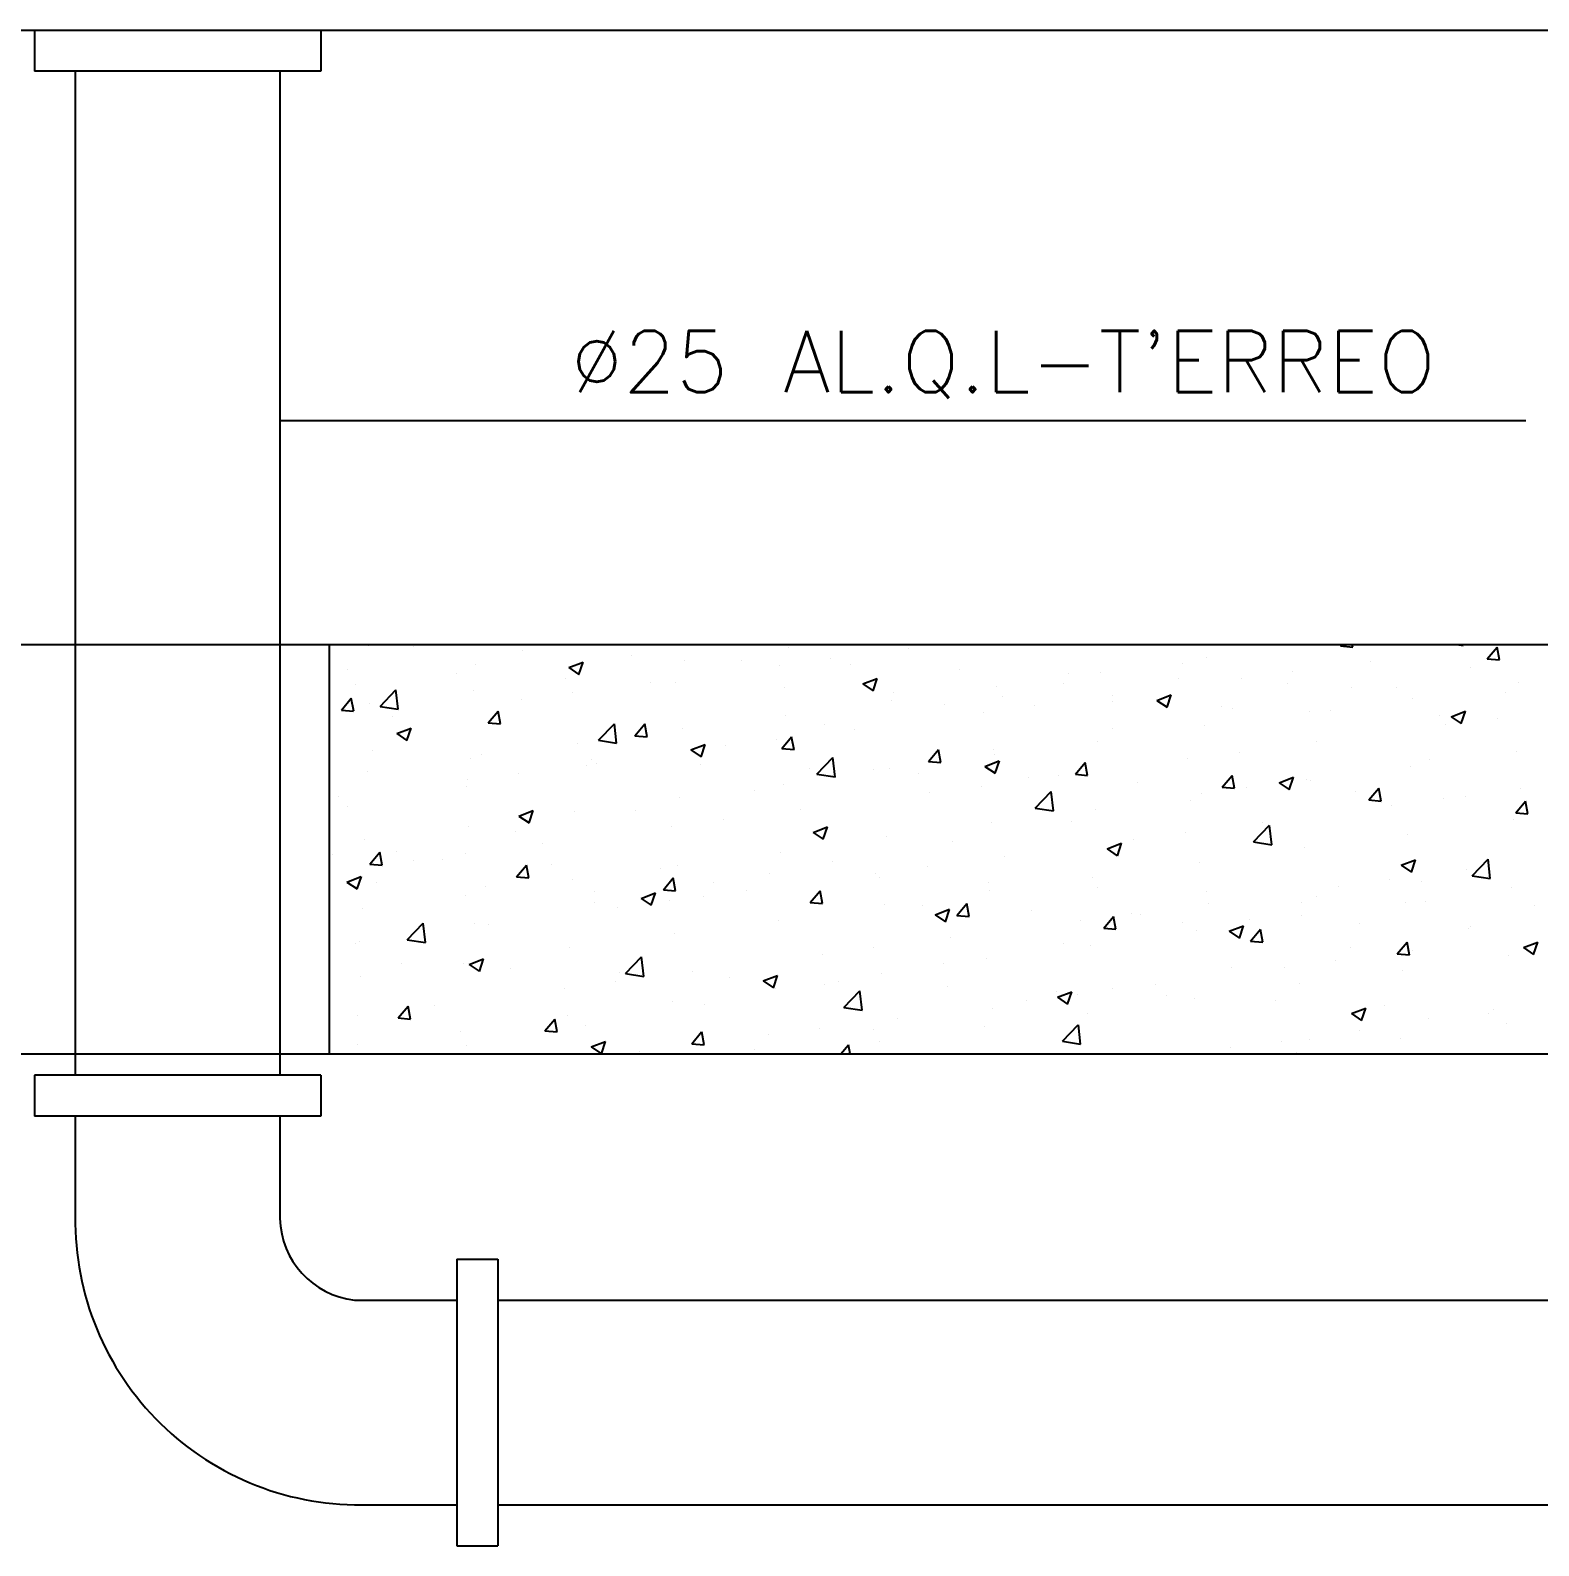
# Model space of a CAD drawing. Extents: x 0 to 0.454, y -0.021 to 0.524.
# Drawn here: x 0.3188 to 0.3925, y -0.0194 to 0.0546 of the extents above; entities that cross this region are included whole.
import ezdxf

# ---------------------------------------------------------------- set-up
doc = ezdxf.new("R2010")
doc.units = 0
doc.header["$MEASUREMENT"] = 0
doc.layers.get('0').update_dxf_attribs({"linetype": 'CONTINUOUS'})
doc.layers.add('DETALHES-DIVERSOS', color=7, linetype='CONTINUOUS')
doc.styles.add('R60', font='txt', dxfattribs={"height": 0.15, "bigfont": 'RHENO'})

# ---------------------------------------------------------------- blocks, each defined once
blk = doc.blocks.new('*X0')
at = {"color": 0}
for p, q in [((69.39228782637562, 56.62635743718592), (69.39228782637562, 56.62635743718592)), ((69.50184290561855, 56.62516303454824), (69.50184290561855, 56.62516303454824)), ((69.76875412370477, 56.61388559868104), (69.76875412370477, 56.61388559868104)), ((70.03566534179097, 56.60260816281385), (70.03566534179097, 56.60260816281385)), ((70.4171438509273, 56.62148104262471), (70.4171438509273, 56.62148104262471)), ((70.71074116741373, 56.62004613736657), (70.71074116741373, 56.62004613736657)), ((71.76694789294402, 56.62570764665006), (71.77022914268991, 56.62961808782293)), ((71.7669479188306, 56.62570766282744), (71.79683375977335, 56.62309299054502)), ((71.79687731498146, 56.62303641119031), (71.79566324696118, 56.62961808782295)), ((72.051261716627, 56.62961808782294), (72.06651126352958, 56.62725302702363)), ((72.06655510431989, 56.62719916203388), (72.06627370185781, 56.62961808782294)), ((72.12557798424439, 56.59433157915877), (72.14968251960764, 56.62305824577573)), ((72.15550737893842, 56.59166006207935), (72.14972609801305, 56.62300140452301)), ((69.34035561825897, 56.56927801937207), (69.34035561825897, 56.56927801937207)), ((69.65309544175251, 56.58107321105203), (69.65309544175251, 56.58107321105203)), ((69.88127626866391, 56.57296737109566), (69.91628553465756, 56.58640616920361)), ((69.88127629951855, 56.57296735828224), (69.9061474266952, 56.55619157117812)), ((69.9061909786938, 56.55613683203452), (69.91632914079207, 56.58635140839392)), ((70.164590589651, 56.58947174368352), (70.164590589651, 56.58947174368352)), ((70.30257655987718, 56.59133072694664), (70.30257655987718, 56.59133072694664)), ((70.3962052851429, 56.57863670288476), (70.3962052851429, 56.57863670288476)), ((70.52137519889133, 56.59511563465254), (70.52137519889133, 56.59511563465254)), ((70.56948777796337, 56.58005329107946), (70.56948777796337, 56.58005329107946)), ((70.83639899604958, 56.56877585521227), (70.83639899604958, 56.56877585521227)), ((71.38201028638619, 56.58305626558406), (71.38201028638619, 56.58305626558406)), ((71.43972243353562, 56.59722501469826), (71.43972243353562, 56.59722501469826)), ((71.65046257140705, 56.56387383211916), (71.65046257140705, 56.56387383211916)), ((71.83982853992944, 56.58880433483318), (71.83982853992944, 56.58880433483318)), ((72.08500402296023, 56.57337783917885), (72.08500402296023, 56.57337783917885)), ((72.12557801014363, 56.59433159543829), (72.15546385108638, 56.59171692315586)), ((69.36150235708132, 56.53102071988587), (69.36150235708132, 56.53102071988587)), ((69.60726683634516, 56.55800058350489), (69.60726683634516, 56.55800058350489)), ((69.87417805443138, 56.54672314763769), (69.87417805443138, 56.54672314763769)), ((69.90787222333819, 56.55426644724004), (69.90787222333819, 56.55426644724004)), ((70.08043009679534, 56.53706411066268), (70.08043009679534, 56.53706411066268)), ((70.14108927251759, 56.5354457117705), (70.14108927251759, 56.5354457117705)), ((70.4080004906038, 56.52416827590329), (70.4080004906038, 56.52416827590329)), ((70.59984098664691, 56.53292350305836), (70.63485025264056, 56.54636230116631)), ((70.59984101771896, 56.53292349030672), (70.62471214489561, 56.5161477032026)), ((70.62475565859678, 56.51609240200305), (70.63489382069505, 56.54630697836245)), ((70.9274757309204, 56.52772756395481), (70.9274757309204, 56.52772756395481)), ((71.09041720171501, 56.53300377441791), (71.09041720171501, 56.53300377441791)), ((71.10331021413579, 56.55749841934509), (71.10331021413579, 56.55749841934509)), ((71.1800289921967, 56.559736862896), (71.1800289921967, 56.559736862896)), ((71.37022143222198, 56.54622098347791), (71.37022143222198, 56.54622098347791)), ((71.52529265765861, 56.54739490035138), (71.52529265765861, 56.54739490035138)), ((71.6371326503082, 56.5349435476107), (71.6371326503082, 56.5349435476107)), ((71.79341093828904, 56.52332534801268), (71.79341093828904, 56.52332534801268)), ((71.9040438683944, 56.52366611174352), (71.9040438683944, 56.52366611174352)), ((72.20260757480501, 56.53548083496954), (72.20260757480501, 56.53548083496954)), ((69.32591292078281, 56.46924405219431), (69.35001745614606, 56.49797071881127)), ((69.35584224038257, 56.46657473482561), (69.3500609594572, 56.49791607726927)), ((69.42022981829074, 56.47812836328419), (69.45917406600634, 56.51871663831363)), ((69.46474195208025, 56.47117958850681), (69.45921785984703, 56.51866449345417)), ((69.64817878199928, 56.51677829543777), (69.64817878199928, 56.51677829543777)), ((69.76589421452451, 56.49565467618087), (69.76589421452451, 56.49565467618087)), ((69.89106412827294, 56.51213360794865), (69.89106412827294, 56.51213360794865)), ((70.67075736460757, 56.49252226751132), (70.67075736460757, 56.49252226751132)), ((70.67491170868999, 56.51289084003611), (70.67491170868999, 56.51289084003611)), ((70.9418229267762, 56.50161340416892), (70.9418229267762, 56.50161340416892)), ((71.2087341448624, 56.49033596830174), (71.2087341448624, 56.49033596830174)), ((71.20951746931105, 56.50582230812929), (71.20951746931105, 56.50582230812929)), ((71.31840570462991, 56.49287963502108), (71.35341497062356, 56.50631843312902)), ((71.31840573591938, 56.49287962233122), (71.34327686309604, 56.47610383522709)), ((71.34332033849977, 56.4760479719716), (71.35345850059804, 56.50626254833099)), ((71.94291413346609, 56.49799268316728), (71.94291413346609, 56.49799268316728)), ((72.1709550864806, 56.51238867587633), (72.1709550864806, 56.51238867587633)), ((69.3259129464459, 56.46924406770154), (69.35579878738865, 56.46662939541911)), ((69.39562552072299, 56.48476899649659), (69.39562552072299, 56.48476899649659)), ((69.42022981656646, 56.47812838019698), (69.46469819359496, 56.47123175461257)), ((69.45011902617695, 56.45408208395878), (69.45011902617695, 56.45408208395878)), ((69.68454301208318, 56.437867984703), (69.70864754744643, 56.46659465131997)), ((69.71447230433955, 56.43519838571466), (69.70869102341418, 56.46653972815832)), ((70.41106392326866, 56.45503411570906), (70.41106392326866, 56.45503411570906)), ((70.79882411704382, 56.48295128325174), (70.79882411704382, 56.48295128325174)), ((70.89498158704022, 56.46441287364748), (70.89498158704022, 56.46441287364748)), ((71.02015150078866, 56.48089180541526), (71.02015150078866, 56.48089180541526)), ((71.4756453629486, 56.47905853243456), (71.4756453629486, 56.47905853243456)), ((71.50181785361784, 56.47327285684652), (71.50181785361784, 56.47327285684652)), ((71.6903608721898, 56.46598338422609), (71.6903608721898, 56.46598338422609)), ((71.74255658103482, 56.46778109656735), (71.74255658103482, 56.46778109656735)), ((72.00946779912101, 56.45650366070016), (72.00946779912101, 56.45650366070016)), ((72.03697042261288, 56.4528357669838), (72.07197968860653, 56.46627456509174)), ((72.03697045411981, 56.4528357543557), (72.06184158129646, 56.43605996725158)), ((72.06188501840273, 56.43600354194013), (72.072023180501, 56.46621811829953)), ((72.14923887330436, 56.44965000288186), (72.14923887330436, 56.44965000288186)), ((69.46116507674016, 56.41170179380028), (69.49617434273381, 56.42514059190822)), ((69.48607966440308, 56.39487158367955), (69.49621782650135, 56.42508616003894)), ((69.68454303775893, 56.43786800031238), (69.71442887870168, 56.43525332802996)), ((69.95385034260356, 56.39536885611968), (69.99279459031916, 56.43595713114912)), ((69.99836240194658, 56.38841974802602), (69.99283830971336, 56.43590465297338)), ((70.04317310338357, 56.40649191721171), (70.06727763874682, 56.43521858382867)), ((70.07310236829653, 56.40382203660369), (70.06732108737116, 56.43516337904735)), ((70.15851066199237, 56.42302481676786), (70.15851066199237, 56.42302481676786)), ((70.50723103237263, 56.4328987920856), (70.50723103237263, 56.4328987920856)), ((70.57920639869266, 56.42284028142539), (70.57920639869266, 56.42284028142539)), ((71.21022476894666, 56.42322036568037), (71.21022476894666, 56.42322036568037)), ((71.43364250587697, 56.4307780877826), (71.43364250587697, 56.4307780877826)), ((72.02406895955592, 56.43317107111408), (72.02406895955592, 56.43317107111408)), ((69.46116510743794, 56.41170178100828), (69.48603623461459, 56.39492599390416)), ((69.90179229567953, 56.38781952032438), (69.90179229567953, 56.38781952032438)), ((69.95385034090842, 56.39536887318408), (69.99831871793691, 56.38847224759967)), ((70.04317312907196, 56.40649193292323), (70.07305897001471, 56.4038772606408)), ((70.17972979472316, 56.37165792576298), (70.21473906071681, 56.38509672387093)), ((70.20464434430603, 56.35482715364807), (70.2147825064043, 56.38504173000747)), ((70.21563794770142, 56.38284630091944), (70.21563794770142, 56.38284630091944)), ((70.26467051642183, 56.38143084694359), (70.26467051642183, 56.38143084694359)), ((70.38984043017027, 56.39790977871137), (70.38984043017027, 56.39790977871137)), ((70.40180319468394, 56.37511584972042), (70.42590773004719, 56.40384251633738)), ((70.4317324322535, 56.37244568749274), (70.42595115132812, 56.4037870299364)), ((71.17394906453806, 56.39328993598034), (71.17394906453806, 56.39328993598034)), ((71.70829377120836, 56.39159847889199), (71.70829377120836, 56.39159847889199)), ((69.4023670640398, 56.371008607984), (69.4023670640398, 56.371008607984)), ((69.64209885434063, 56.35033136852212), (69.64209885434063, 56.35033136852212)), ((69.66927828212599, 56.35973117211681), (69.66927828212599, 56.35973117211681)), ((69.93618950021218, 56.34845373624962), (69.93618950021218, 56.34845373624962)), ((69.94889532807427, 56.3398582547215), (69.94889532807427, 56.3398582547215)), ((70.17972982563836, 56.37165791303277), (70.20460095281501, 56.35488212592865)), ((70.40180322038499, 56.37511586553408), (70.43168906132775, 56.37250119325165)), ((70.48747086691637, 56.31260934895517), (70.52641511463197, 56.35319762398461)), ((70.5319828518129, 56.30565990754523), (70.52645875957968, 56.35314481249259)), ((70.76043328598432, 56.34373978222912), (70.78453782134757, 56.37246644884608)), ((70.76043331169802, 56.34373979814492), (70.79031915264078, 56.3411251258625)), ((70.79036249621049, 56.34106933838177), (70.78458121528512, 56.37241068082543)), ((70.89829451270616, 56.33161405772569), (70.93330377869981, 56.34505285583364)), ((70.91863168427547, 56.3731678745142), (70.91863168427547, 56.3731678745142)), ((70.92139580326176, 56.36128063703915), (70.92139580326176, 56.36128063703915)), ((70.92320902420903, 56.31478272361662), (70.9333471863073, 56.34499729997601)), ((71.11906337728469, 56.31236371473781), (71.14316791264794, 56.34109038135477)), ((71.14899256016746, 56.30969298927081), (71.14321127924208, 56.34103433171447)), ((71.39375788893753, 56.35018904441019), (71.39375788893753, 56.35018904441019)), ((71.51892780268597, 56.36666797617796), (71.51892780268597, 56.36666797617796)), ((71.98436576852286, 56.34834748424022), (71.98436576852286, 56.34834748424022)), ((72.19652764714637, 56.36903390805388), (72.19652764714637, 56.36903390805388)), ((69.38954559306434, 56.31832206958093), (69.38954559306434, 56.31832206958093)), ((69.75952935955188, 56.31492775200747), (69.75952935955188, 56.31492775200747)), ((69.92404486303023, 56.33279380975328), (69.92404486303023, 56.33279380975328)), ((70.2031007182984, 56.33717630038243), (70.2031007182984, 56.33717630038243)), ((70.47001193638461, 56.32589886451524), (70.47001193638461, 56.32589886451524)), ((70.48747086525037, 56.31260936617118), (70.53193924227887, 56.30571274058677)), ((70.62703859960428, 56.32311538334805), (70.62703859960428, 56.32311538334805)), ((70.66467743694893, 56.32607534059567), (70.66467743694893, 56.32607534059567)), ((70.73692315447082, 56.31462142864803), (70.73692315447082, 56.31462142864803)), ((70.89829454383877, 56.33161404505725), (70.92316567101543, 56.31483825795313)), ((71.00383437255701, 56.30334399278085), (71.00383437255701, 56.30334399278085)), ((71.07798270058997, 56.3086164521881), (71.07798270058997, 56.3086164521881)), ((71.11906340301105, 56.31236373075577), (71.14894924395381, 56.30974905847334)), ((71.47769346858507, 56.28098764724652), (71.50179800394832, 56.30971431386348)), ((71.50762262412444, 56.27831664015984), (71.50184134319906, 56.3096579826035)), ((71.61685923068913, 56.29157018968841), (71.65186849668278, 56.30500898779636)), ((71.641773704112, 56.27473829358516), (71.65191186621027, 56.30495286994456)), ((71.93683420580746, 56.33154575625162), (71.93683420580746, 56.33154575625162)), ((69.63245177835904, 56.28274131858712), (69.63245177835904, 56.28274131858712)), ((69.63435944580344, 56.29844882023969), (69.63435944580344, 56.29844882023969)), ((70.33544551493307, 56.2730628921819), (70.33544551493307, 56.2730628921819)), ((70.40498399561001, 56.2885871887934), (70.40498399561001, 56.2885871887934)), ((70.76344681831914, 56.26720701770629), (70.76344681831914, 56.26720701770629)), ((70.88861673206758, 56.28368594947407), (70.88861673206758, 56.28368594947407)), ((71.0210913912292, 56.22984984179066), (71.06003563894481, 56.2704381168201)), ((71.06560330167922, 56.22290006706444), (71.060079209446, 56.2703849720118)), ((71.27074559064322, 56.29206655691366), (71.27074559064322, 56.29206655691366)), ((71.42756257821833, 56.26433116086695), (71.42756257821833, 56.26433116086695)), ((71.47769349432409, 56.28098766336662), (71.50757933526684, 56.27837299108419)), ((71.53765680872942, 56.28078912104648), (71.53765680872942, 56.28078912104648)), ((71.6168592620392, 56.29157017708174), (71.64173038921585, 56.27479438997762)), ((71.68428094453115, 56.29953645731043), (71.68428094453115, 56.29953645731043)), ((71.69277268385166, 56.29829499307407), (71.69277268385166, 56.29829499307407)), ((71.80456802681562, 56.2695116851793), (71.80456802681562, 56.2695116851793)), ((71.83632355988544, 56.24961157975523), (71.8604280952487, 56.27833824637219)), ((71.86625268808142, 56.24694029104887), (71.86047140715604, 56.27828163349253)), ((72.20707007310568, 56.27737464965472), (72.20707007310568, 56.27737464965472)), ((69.31858425745588, 56.2568762280176), (69.31858425745588, 56.2568762280176)), ((69.34085869368785, 56.23268882742096), (69.34085869368785, 56.23268882742096)), ((70.15243073433372, 56.25657788985222), (70.15243073433372, 56.25657788985222)), ((71.02109138959233, 56.22984985915828), (71.06555976662082, 56.22295323357387)), ((71.40117959918048, 56.24824250190792), (71.40117959918048, 56.24824250190792)), ((71.83632358563712, 56.24961159597746), (71.86620942657987, 56.24699692369504)), ((71.89253419083485, 56.23596521517291), (71.89253419083485, 56.23596521517291)), ((72.01770410458329, 56.25244414694069), (72.01770410458329, 56.25244414694069)), ((72.07147924490184, 56.25823424931209), (72.07147924490184, 56.25823424931209)), ((72.19495365118581, 56.21823551226393), (72.21905818654906, 56.24696217888089)), ((72.22488275203838, 56.21556394193791), (72.219101471113, 56.24690528438157)), ((69.7596186027994, 56.2103923484676), (69.79462786879306, 56.22383114657555)), ((69.75961863355775, 56.21039233575881), (69.7844897607344, 56.19361654865469)), ((69.7845330300153, 56.19356190529311), (69.79467119211357, 56.22377648165251)), ((69.8957123680209, 56.22137259340872), (69.8957123680209, 56.22137259340872)), ((70.04385243026188, 56.22301040101573), (70.04385243026188, 56.22301040101573)), ((70.25830566144919, 56.20070392277017), (70.25830566144919, 56.20070392277017)), ((70.44767162997158, 56.2256344254842), (70.44767162997158, 56.2256344254842)), ((70.91531587560313, 56.1948337101235), (70.91531587560313, 56.1948337101235)), ((71.10958651450929, 56.19819001074175), (71.10958651450929, 56.19819001074175)), ((71.16786913687942, 56.22684300906468), (71.16786913687942, 56.22684300906468)), ((71.5767590024873, 56.19439262295082), (71.5767590024873, 56.19439262295082)), ((72.19044771948774, 56.20258698113823), (72.19044771948774, 56.20258698113823)), ((72.19495367695015, 56.21823552858831), (72.2248395178929, 56.21562085630588)), ((69.63601892668197, 56.18388444160646), (69.63601892668197, 56.18388444160646)), ((69.75225934559069, 56.17295790984958), (69.75225934559069, 56.17295790984958)), ((70.13313574770075, 56.1842249910024), (70.13313574770075, 56.1842249910024)), ((70.4781833207824, 56.17034848043031), (70.51319258677606, 56.18378727853826)), ((70.47818335175818, 56.1703484677833), (70.50305447893483, 56.15357268067918)), ((70.50309770991828, 56.15351747526164), (70.51323587201655, 56.18373205162104)), ((70.65859750929029, 56.15962841368001), (70.65859750929029, 56.15962841368001)), ((71.3873930339649, 56.16946212023679), (71.3873930339649, 56.16946212023679)), ((71.55471191554203, 56.14709033462615), (71.59365616325763, 56.18767860965559)), ((71.59922375154554, 56.14014022658365), (71.59369965931232, 56.18762513153101)), ((71.93075427814881, 56.16509882933596), (71.93075427814881, 56.16509882933596)), ((69.3834656654057, 56.15187514266528), (69.3834656654057, 56.15187514266528)), ((69.39528858772424, 56.09314798529947), (69.41939312308749, 56.12187465191643)), ((69.42521761348253, 56.09047861468417), (69.41943633255715, 56.12181995712783)), ((69.4606662609195, 56.12290541868342), (69.4606662609195, 56.12290541868342)), ((69.6279945908308, 56.11772189606628), (69.6279945908308, 56.11772189606628)), ((69.81736055935319, 56.14265239878031), (69.81736055935319, 56.14265239878031)), ((70.39890406795138, 56.12214026187775), (70.39890406795138, 56.12214026187775)), ((70.8179934298381, 56.1481375195756), (70.8179934298381, 56.1481375195756)), ((71.19674803876538, 56.13030461239303), (71.23175730475903, 56.14374341050098)), ((71.19674806995859, 56.13030459980778), (71.22161919713524, 56.11352881270366)), ((71.22166238982126, 56.11347304523019), (71.23180055191953, 56.14368762158959)), ((71.26222312021646, 56.15298318846902), (71.26222312021646, 56.15298318846902)), ((71.55471191393428, 56.14709035214538), (71.59918029096278, 56.14019372656097)), ((71.67820101687252, 56.13308953039478), (71.67820101687252, 56.13308953039478)), ((69.30499970107553, 56.1155109323989), (69.30499970107553, 56.1155109323989)), ((69.3952886132524, 56.09314800085154), (69.42517445419516, 56.09053332856911)), ((69.50282467708236, 56.1012429642985), (69.50282467708236, 56.1012429642985)), ((69.57191091916174, 56.10423349653172), (69.57191091916174, 56.10423349653172)), ((69.75391867902462, 56.06177191780817), (69.77802321438787, 56.09049858442513)), ((69.78384767743951, 56.05910226557322), (69.77806639651413, 56.09044360801688)), ((69.83882213724796, 56.09295606066451), (69.83882213724796, 56.09295606066451)), ((70.10573335533415, 56.08167862479733), (70.10573335533415, 56.08167862479733)), ((70.14635080667507, 56.09013096293656), (70.14635080667507, 56.09013096293656)), ((70.52640034516689, 56.09808502840944), (70.52640034516689, 56.09808502840944)), ((70.75708196334651, 56.0864800935329), (70.75708196334651, 56.0864800935329)), ((70.9464479318689, 56.11141059624693), (70.9464479318689, 56.11141059624693)), ((71.42148265055968, 56.09788423395129), (71.42148265055968, 56.09788423395129)), ((71.91531275674834, 56.09026074435575), (71.95032202274199, 56.10369954246369)), ((71.91531278815901, 56.09026073183227), (71.94018391533567, 56.07348494472815)), ((71.94022706972423, 56.07342861519872), (71.9503652318225, 56.10364319155812)), ((72.07553530438462, 56.08016879371354), (72.07553530438462, 56.08016879371354)), ((72.08833243985485, 56.06433082746164), (72.12727668757046, 56.10491910249108)), ((72.13284420141187, 56.05738038610286), (72.12732010917865, 56.10486529105022)), ((69.33950741087565, 56.04912677117222), (69.3745166768693, 56.06256556928017)), ((69.33950744147714, 56.04912675848486), (69.36437856865379, 56.03235097138074)), ((69.36442171572457, 56.03229665693814), (69.37455987782285, 56.06251123329753)), ((69.41042363180215, 56.04834848135555), (69.41042363180215, 56.04834848135555)), ((69.75391870456544, 56.06177193346238), (69.78380454550819, 56.05915726117995)), ((69.88963244036225, 56.05492566649308), (69.88963244036225, 56.05492566649308)), ((70.11254877032499, 56.03039585031688), (70.13665330568824, 56.05912251693384)), ((70.14247774139649, 56.02772591646224), (70.13669646047111, 56.05906725890591)), ((70.2348072604957, 56.04803253724328), (70.2348072604957, 56.04803253724328)), ((70.37264457342035, 56.07040118893014), (70.37264457342035, 56.07040118893014)), ((70.63191204959807, 56.07000116176512), (70.63191204959807, 56.07000116176512)), ((70.63955579150657, 56.05912375306295), (70.63955579150657, 56.05912375306295)), ((70.90646700959277, 56.04784631719576), (70.90646700959277, 56.04784631719576)), ((71.16178920922077, 56.06039608214903), (71.16178920922077, 56.06039608214903)), ((71.88616933586222, 56.05523829099951), (71.88616933586222, 56.05523829099951)), ((71.96372210512938, 56.05001559177531), (71.96372210512938, 56.05001559177531)), ((72.08833243827624, 56.06433084513247), (72.13280081530473, 56.05743421954806)), ((69.62993899902334, 56.0174375146908), (69.62993899902334, 56.0174375146908)), ((69.67733484988835, 56.03707104548837), (69.67733484988835, 56.03707104548837)), ((69.94424606797457, 56.02579360962116), (69.94424606797457, 56.02579360962116)), ((70.05807212885865, 56.00908290313493), (70.0930813948523, 56.02252170124288)), ((70.05807215967756, 56.00908289050934), (70.08294328685422, 55.99230710340522)), ((70.08298639562753, 55.99225222690666), (70.0931245577258, 56.02246680326606)), ((70.11254879587847, 56.03039586607323), (70.14243463682122, 56.0277811937908)), ((70.21115728606077, 56.01451617375398), (70.21115728606077, 56.01451617375398)), ((70.31613686125051, 56.02842856954303), (70.31613686125051, 56.02842856954303)), ((70.47117886162538, 55.99901978282558), (70.49528339698863, 56.02774644944255)), ((70.50110780535346, 55.9963495673513), (70.49532652442808, 56.02769090979496)), ((70.90923594794448, 56.02838678320784), (70.90923594794448, 56.02838678320784)), ((71.17337822767898, 56.03656888132855), (71.17337822767898, 56.03656888132855)), ((71.44028944576517, 56.02529144546136), (71.44028944576517, 56.02529144546136)), ((71.70720066385138, 56.01401400959418), (71.70720066385138, 56.01401400959418)), ((71.76099942211378, 56.03875935923173), (71.76099942211378, 56.03875935923173)), ((72.18436779182908, 56.03614005422256), (72.18436779182908, 56.03614005422256)), ((69.37738573774703, 55.98542821574961), (69.37738573774703, 55.98542821574961)), ((69.94321417582451, 55.99798004607712), (69.94321417582451, 55.99798004607712)), ((70.00160097897968, 55.98701913506122), (70.00160097897968, 55.98701913506122)), ((70.12677089272812, 56.003498066829), (70.12677089272812, 56.003498066829)), ((70.4711788871915, 55.99901979868407), (70.50106472813425, 55.99640512640165)), ((70.47806850414696, 56.00323873788679), (70.47806850414696, 56.00323873788679)), ((70.65251758163166, 55.99318148676436), (70.65251758163166, 55.99318148676436)), ((70.74497972223318, 55.9919613020196), (70.74497972223318, 55.9919613020196)), ((70.77663684684163, 55.96903903509765), (70.81164611283528, 55.9824778332056)), ((70.77663687787799, 55.96903902253383), (70.80150800505464, 55.9522632354297)), ((70.80155107553053, 55.95220779687521), (70.8116892376288, 55.98242237323461)), ((70.82980895292575, 55.96764371533428), (70.853913488289, 55.99637038195124)), ((70.85973786931045, 55.96497321824033), (70.85395658838507, 55.99631456068399)), ((71.01189094031939, 55.9806838661524), (71.01189094031939, 55.9806838661524)), ((71.25585826524383, 55.97225626429562), (71.25585826524383, 55.97225626429562)), ((71.2788021584056, 55.9694064302852), (71.2788021584056, 55.9694064302852)), ((71.44522423376623, 55.99718676700964), (71.44522423376623, 55.99718676700964)), ((71.6721290204582, 55.99996310060916), (71.6721290204582, 55.99996310060916)), ((71.92467435049018, 55.99865190242031), (71.92467435049018, 55.99865190242031)), ((71.97411188193759, 56.002736573727), (71.97411188193759, 56.002736573727)), ((72.24102310002378, 55.99145913785981), (72.24102310002378, 55.99145913785981)), ((69.48651937001631, 55.90830955576637), (69.52546361773192, 55.94889783079581)), ((69.53103104917223, 55.9013608125758), (69.52550695693901, 55.94884571752316)), ((69.65162109115332, 55.94792755491096), (69.65162109115332, 55.94792755491096)), ((69.68582579063212, 55.94544654283914), (69.68582579063212, 55.94544654283914)), ((70.39282414029273, 55.95569333496209), (70.39282414029273, 55.95569333496209)), ((70.82980897850453, 55.96764373129492), (70.85969481944728, 55.96502905901249)), ((71.1306883514954, 55.95577733252784), (71.1306883514954, 55.95577733252784)), ((71.18843904422613, 55.93626764784298), (71.21254357958938, 55.96499431445994)), ((71.18843906981756, 55.93626766390577), (71.21832491076032, 55.93365299162334)), ((71.21836793326742, 55.93359686912937), (71.21258665234204, 55.96493821157303)), ((71.38053593578701, 55.94991060944299), (71.38053593578701, 55.94991060944299)), ((71.41540272290105, 55.93143730703564), (71.41540272290105, 55.93143730703564)), ((71.49520156482458, 55.92899516706036), (71.53021083081823, 55.94243396516831)), ((71.5201157554335, 55.91216336684375), (71.53025391753177, 55.94237794320315)), ((71.54571337649179, 55.95812899441801), (71.54571337649179, 55.95812899441801)), ((71.5470691355265, 55.90489158035169), (71.57117367088975, 55.93361824696866)), ((71.5769979972244, 55.9022205200184), (71.57121671629902, 55.93356186246206)), ((71.67212108921387, 55.96664260347912), (71.67212108921387, 55.96664260347912)), ((71.812624594578, 55.94685155855083), (71.812624594578, 55.94685155855083)), ((72.0795358126642, 55.93557412268365), (72.0795358126642, 55.93557412268365)), ((72.08352967236102, 55.94023218303777), (72.08352967236102, 55.94023218303777)), ((69.36002800648211, 55.8978750637448), (69.36002800648211, 55.8978750637448)), ((69.37128990836129, 55.90403710835733), (69.37128990836129, 55.90403710835733)), ((69.4865193683416, 55.90830957272142), (69.5309877453701, 55.90141294713701)), ((69.49645982210973, 55.92051604012511), (69.49645982210973, 55.92051604012511)), ((70.14027087901644, 55.92368403602091), (70.14027087901644, 55.92368403602091)), ((70.81491316314784, 55.91420474030575), (70.81491316314784, 55.91420474030575)), ((71.08894285111582, 55.89985811827685), (71.08894285111582, 55.89985811827685)), ((71.15570928156212, 55.89394915523337), (71.15570928156212, 55.89394915523337)), ((71.4952015960784, 55.92899515455831), (71.52007272325505, 55.91221936745418)), ((71.5470691611306, 55.90489159651661), (71.57695500207335, 55.90227692423419)), ((71.90569922682687, 55.87351551286039), (71.92980376219012, 55.90224217947735)), ((71.93562806118138, 55.87084417090743), (71.929846780256, 55.90218551335109)), ((72.21376628280755, 55.88895129902308), (72.2487755488012, 55.90239009713103)), ((72.23868043533648, 55.87211893681229), (72.24881859743475, 55.90233351317168)), ((69.6379609369349, 55.84781732583955), (69.67297020292855, 55.8612561239475)), ((69.6628750813368, 55.8309869785517), (69.67301324343507, 55.8612015549111)), ((69.8835525127036, 55.88847873957742), (69.8835525127036, 55.88847873957742)), ((70.02013989432912, 55.82555004860186), (70.05908414204472, 55.8661383236313)), ((70.06465149903856, 55.81860097209501), (70.05912740680535, 55.86608587704237)), ((70.500377280877, 55.87279530582394), (70.500377280877, 55.87279530582394)), ((70.62554719462544, 55.88927423759172), (70.62554719462544, 55.88927423759172)), ((70.90315602028583, 55.86193985629219), (70.90315602028583, 55.86193985629219)), ((71.75463456714115, 55.85803243505833), (71.75463456714115, 55.85803243505833)), ((71.79193658768985, 55.89017969187162), (71.79193658768985, 55.89017969187162)), ((71.90569925244363, 55.87351552912746), (71.93558509338638, 55.87090085684503)), ((71.94400053566355, 55.88296293777235), (71.94400053566355, 55.88296293777235)), ((72.17828786417044, 55.86969312730691), (72.17828786417044, 55.86969312730691)), ((72.21376631427883, 55.8889512865828), (72.23863744145548, 55.87217549947868)), ((69.47243507758297, 55.85007906996747), (69.47243507758297, 55.85007906996747)), ((69.62385907136469, 55.85099058777516), (69.62385907136469, 55.85099058777516)), ((69.63796096759695, 55.84781731323539), (69.6628320947736, 55.83104152613127)), ((69.73934629566916, 55.83880163410029), (69.73934629566916, 55.83880163410029)), ((70.00625751375537, 55.82752419823311), (70.00625751375537, 55.82752419823311)), ((70.02013989268356, 55.82555006570852), (70.06460826971205, 55.81865344012411)), ((70.18460209252945, 55.83122271360185), (70.18460209252945, 55.83122271360185)), ((70.35652565491787, 55.80777345780227), (70.39153492091152, 55.82121225591022)), ((70.38143976123978, 55.79094254852023), (70.39157792333805, 55.82115712487963)), ((70.64643765397301, 55.8267345598487), (70.64643765397301, 55.8267345598487)), ((70.79734976644461, 55.84980562711069), (70.79734976644461, 55.84980562711069)), ((71.50034350301866, 55.84012720070545), (71.50034350301866, 55.84012720070545)), ((71.62946465339272, 55.84155350329055), (71.62946465339272, 55.84155350329055)), ((71.91859442283152, 55.83220497550465), (71.91859442283152, 55.83220497550465)), ((69.3713058100884, 55.81898128883396), (69.3713058100884, 55.81898128883396)), ((69.87006621025861, 55.78981327912005), (69.87006621025861, 55.78981327912005)), ((69.99523612400705, 55.80629221088783), (69.99523612400705, 55.80629221088783)), ((70.2731687318416, 55.8162467623659), (70.2731687318416, 55.8162467623659)), ((70.35652568579738, 55.80777344525987), (70.38139681297403, 55.79099765815575)), ((70.3867442126341, 55.78924640804644), (70.3867442126341, 55.78924640804644)), ((70.50575668177342, 55.79975313594453), (70.50575668177342, 55.79975313594453)), ((70.54007994992779, 55.80496932649871), (70.54007994992779, 55.80496932649871)), ((70.55376041864196, 55.74279054143735), (70.59270466635756, 55.78337881646679)), ((70.59827194890488, 55.73584113161422), (70.59274785667166, 55.78332603656158)), ((70.80699116801398, 55.79369189063153), (70.80699116801398, 55.79369189063153)), ((71.20875041834746, 55.7900747095393), (71.20875041834746, 55.7900747095393)), ((71.31368946504516, 55.79998091106846), (71.31368946504516, 55.79998091106846)), ((71.66604116155524, 55.80019567656346), (71.66604116155524, 55.80019567656346)), ((69.55429102191106, 55.74824068689796), (69.55429102191106, 55.74824068689796)), ((70.1341909513578, 55.75723710910525), (70.1341909513578, 55.75723710910525)), ((70.21416359710223, 55.74970064477837), (70.21416359710223, 55.74970064477837)), ((70.99915358277433, 55.75857147658665), (70.99915358277433, 55.75857147658665)), ((71.0739023861002, 55.78241445476434), (71.0739023861002, 55.78241445476434)), ((71.07509037290083, 55.76772958976498), (71.11009963889448, 55.78116838787293)), ((71.0750904039978, 55.76772957728436), (71.09996153117446, 55.75095379018023)), ((71.10000444114276, 55.75089811848878), (71.11014260324103, 55.78111269484818)), ((71.12432349652276, 55.77505040835443), (71.12432349652276, 55.77505040835443)), ((71.34081360418641, 55.77113701889714), (71.34081360418641, 55.77113701889714)), ((71.4093227952424, 55.76499038011998), (71.4093227952424, 55.76499038011998)), ((71.60772482227262, 55.75985958302994), (71.60772482227262, 55.75985958302994)), ((71.87463604035881, 55.74858214716275), (71.87463604035881, 55.74858214716275)), ((69.36492505338866, 55.72331018418393), (69.36492505338866, 55.72331018418393)), ((69.46466425466568, 55.71705191840464), (69.48876879002893, 55.7457785850216)), ((69.4646642800589, 55.71705193400152), (69.49455012100165, 55.7144372617191)), ((69.49459298658249, 55.71438249454273), (69.48881170565711, 55.74572383698639)), ((69.82329434596605, 55.68567585091334), (69.8473988813293, 55.7144025175303)), ((69.85322305053947, 55.68300614543178), (69.8474417696141, 55.71434748787544)), ((69.87747258504497, 55.72203181266177), (69.87747258504497, 55.72203181266177)), ((70.55376041702552, 55.74279055869562), (70.59822879405401, 55.73589393311121)), ((70.68337839442677, 55.71699888436456), (70.68337839442677, 55.71699888436456)), ((70.91715733367626, 55.74002221837315), (70.91715733367626, 55.74002221837315)), ((71.14962935390349, 55.72750222831772), (71.14962935390349, 55.72750222831772)), ((71.7936550908838, 55.7276857217277), (71.82866435687745, 55.74112451983564)), ((71.79365512219822, 55.72768570930884), (71.81852624937487, 55.71090992220471)), ((71.81856912104573, 55.71085368845731), (71.828707283144, 55.74106826481671)), ((71.98289141792367, 55.71520182809917), (71.98289141792367, 55.71520182809917)), ((72.12824095529005, 55.72732967405327), (72.12824095529005, 55.72732967405327)), ((72.14154725844502, 55.73730471129556), (72.14154725844502, 55.73730471129556)), ((69.61777914370604, 55.6845436608595), (69.61777914370604, 55.6845436608595)), ((69.82329437137193, 55.68567586661237), (69.85318021231468, 55.68306119432994)), ((69.92257051243104, 55.69964815361221), (69.92257051243104, 55.69964815361221)), ((70.18192443726643, 55.65429978342205), (70.20602897262968, 55.68302645003901)), ((70.21185311449645, 55.6516297963208), (70.20607183357107, 55.68297113876447)), ((70.36884251215594, 55.67558944988276), (70.36884251215594, 55.67558944988276)), ((70.49401242590437, 55.69206838165054), (70.49401242590437, 55.69206838165054)), ((70.62556424900507, 55.68996972720699), (70.62556424900507, 55.68996972720699)), ((70.89707609262719, 55.69549292937653), (70.89707609262719, 55.69549292937653)), ((71.08738094295478, 55.66003103427284), (71.12632519067039, 55.70061930930228)), ((71.1318923987712, 55.65308129113343), (71.12636830653798, 55.70056619608079)), ((71.8124657669425, 55.68575708183118), (71.8124657669425, 55.68575708183118)), ((72.1722079365118, 55.70324620039126), (72.1722079365118, 55.70324620039126)), ((69.36522588242975, 55.65253436191831), (69.36522588242975, 55.65253436191831)), ((69.63097742775983, 55.64959566244605), (69.63097742775983, 55.64959566244605)), ((69.93641446299412, 55.64650788050689), (69.97142372898777, 55.65994667861484)), ((69.93641449371677, 55.64650786798592), (69.96128562089342, 55.62973208088179)), ((69.96132844694903, 55.62967730016526), (69.9714666090473, 55.65989187652465)), ((70.18192446268496, 55.65429979922322), (70.21181030362771, 55.65168512694079)), ((70.33397116433387, 55.63991723604083), (70.33397116433387, 55.63991723604083)), ((70.54617177355252, 55.62961808782295), (70.56465906393005, 55.6516503825477)), ((70.56875575984502, 55.62961808782295), (70.56470189752804, 55.65159478965352)), ((70.64035772631436, 55.66028763293305), (70.64035772631436, 55.66028763293305)), ((71.08738094136747, 55.66003105168272), (71.13184931839596, 55.6531344260983)), ((71.49792988467166, 55.64434764734937), (71.49792988467166, 55.64434764734937)), ((71.6230997984201, 55.66082657911715), (71.6230997984201, 55.66082657911715)), ((71.69129833325248, 55.665149336933), (71.69129833325248, 55.665149336933)), ((71.91251449517289, 55.66575804858899), (71.91251449517289, 55.66575804858899)), ((70.05306732380838, 55.63401685766067), (70.05306732380838, 55.63401685766067)), ((71.65996123389658, 55.6337487496478), (71.65996123389658, 55.6337487496478))]:
    blk.add_line(p, q, dxfattribs=at)

msp = doc.modelspace()

# ---------------------------------------------------------------- linework, layer by layer
at = {"layer": 'DETALHES-DIVERSOS'}
for p, q in [((0.04977557764569838, 0.05462797978192455), (0.4097755776456982, 0.05462797978192455)), ((0.3189755776456981, 0.05462797978192484), (0.3189755776456981, 0.05262797978192481)), ((0.3329755776456979, 0.05462797978192498), (0.3329755776456979, 0.05262797978192481)), ((0.3329755776456979, 0.05262797978192481), (0.3189755776456981, 0.05262797978192481)), ((0.3209755776456983, 0.05262797978192495), (0.3209755776456983, 0.003578908728597128)), ((0.3309755776456986, 0.05262797978192495), (0.3309755776456986, 0.00357890872859727)), ((0.3309755776456986, 0.03557212169601982), (0.3439653586809375, 0.03557212169601982)), ((0.3439653586809375, 0.03557212169601982), (0.3918550096905661, 0.03557212169601982)), ((0, 0.02462797978192455), (0.454176845225007, 0.02462797978192441)), ((0.3333755776456986, 0.02462797978192455), (0.3333755776456986, 0.004627979781924552)), ((0, 0.004627979781924552), (0.454176845225007, 0.004627979781924552)), ((0.3329755776456982, 0.003578908728597128), (0.3189755776456984, 0.003578908728596986)), ((0.3189755776456984, 0.003578908728596986), (0.3189755776456984, 0.001578908728596957)), ((0.3329755776456982, 0.003578908728597128), (0.3329755776456982, 0.001578908728596957)), ((0.3329755776456982, 0.001578908728596957), (0.3189755776456984, 0.001578908728596957)), ((0.3209755776456983, 0.001578908728596957), (0.3209755776456983, -0.003701635195950956)), ((0.3309755776456986, 0.001578908728597099), (0.3309755776456983, -0.003421091271398353)), ((0.3396146983136886, -0.005403716650278909), (0.3416146983136882, -0.005403716650278767)), ((0.3396146983136886, -0.005403716650278909), (0.3396146983136886, -0.0194037166502784)), ((0.3416146983136882, -0.005403716650278767), (0.3416146983136885, -0.01940371665027854)), ((0.3346146983136886, -0.007403716650278653), (0.3396146983136886, -0.007403716650278653)), ((0.3416146983136882, -0.007403716650278653), (0.454176845225007, -0.007403716650278653)), ((0.3353279039391949, -0.01740371665027851), (0.3396146983136886, -0.01740371665027837)), ((0.3416146983136885, -0.01740371665027865), (0.454176845225007, -0.01740371665027865)), ((0.3396146983136886, -0.0194037166502784), (0.3416146983136885, -0.01940371665027854))]:
    msp.add_line(p, q, dxfattribs=at)
for centre, radius, start, end in [((0.3348705840448402, -0.003514838290583952), 0.01389626194039412, 179.2297931131941, 271.8678473424274), ((0.3350622243615202, -0.003340855641989435), 0.004087434297473793, 181.1247785006796, 263.7141834490886)]:
    msp.add_arc(centre, radius, start, end, dxfattribs=at)

# ---------------------------------------------------------------- block references
at = {"layer": 'DETALHES-DIVERSOS', "xscale": 0.02, "yscale": 0.02, "zscale": 0.02}
msp.add_blockref('*X0', (-1.052539969199826, -1.107964381974534), dxfattribs=at)

# ---------------------------------------------------------------- texts
at = {"layer": 'DETALHES-DIVERSOS', "style": 'R60'}
msp.add_text("%%C25 AL.Q.L-T'ERREO", height=0.003, dxfattribs=at).set_placement((0.3451760097384637, 0.03694778069740096))

doc.saveas('drawing.dxf')
